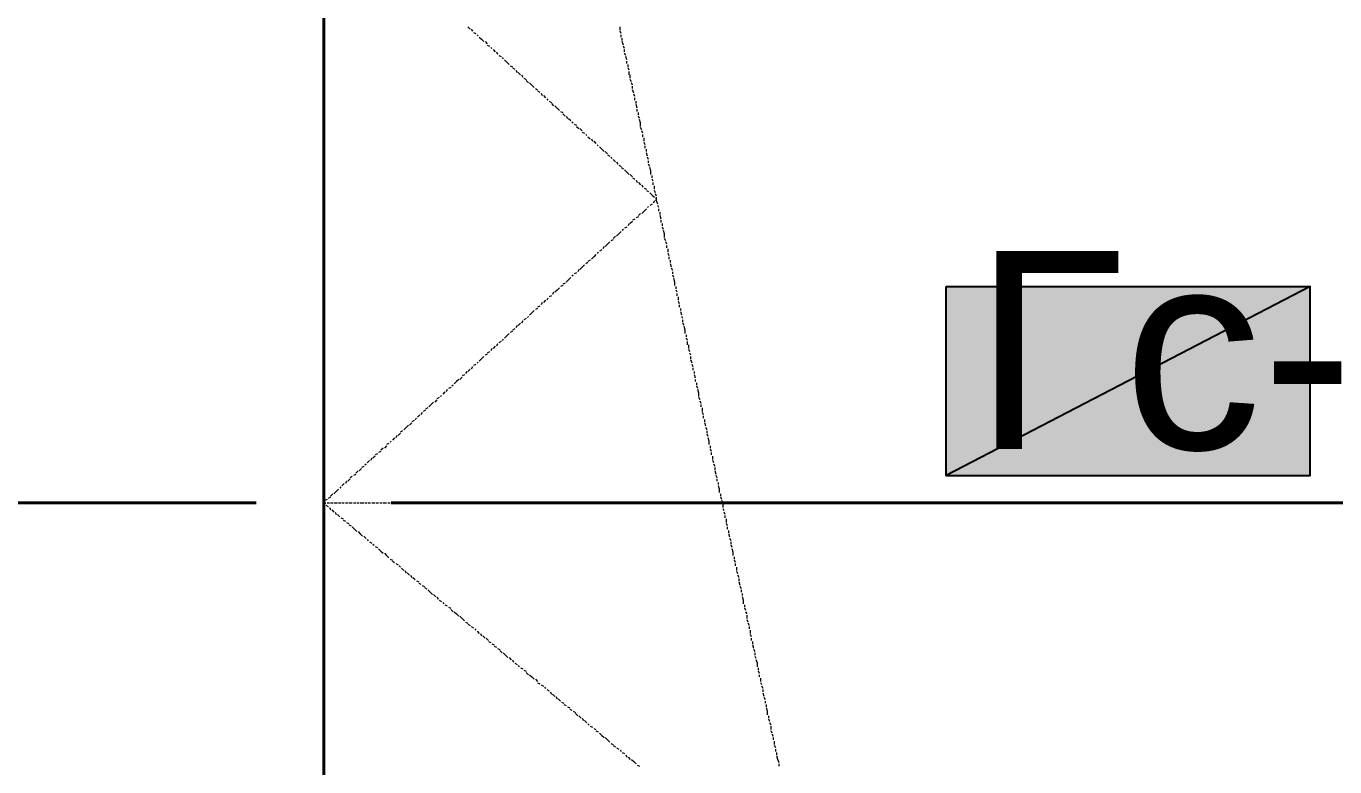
# Model space of a CAD drawing. Extents: x 8 to 21351, y 0 to 420.
# Drawn here: x 15656.5 to 15680.71, y 235.93 to 249.63 of the extents above; entities that cross this region are included whole.
import ezdxf

# ---------------------------------------------------------------- set-up
doc = ezdxf.new("R2010")
doc.units = 0
doc.styles.add('TEYPDFCAD_TEXT', font='arial.ttf')

msp = doc.modelspace()

# ---------------------------------------------------------------- hatches: boundary and pattern name
at = {"true_color": 0xffffff}
h = msp.add_hatch(color=0, dxfattribs=at)
h.paths.add_polyline_path([(15673.522, 244.814), (15680.253, 244.814), (15673.522, 241.321)])
h.paths.add_polyline_path([(15680.253, 244.814), (15673.522, 241.321), (15680.253, 241.321)])

# ---------------------------------------------------------------- linework, layer by layer
at = {"color": 7, "lineweight": 40}
for p, q in [((15662.008, 262.065), (15662.008, 174.561)), ((15660.759, 240.813), (15633.242, 240.813)), ((15690.752, 240.813), (15663.257, 240.813))]:
    msp.add_line(p, q, dxfattribs=at)
at = {"color": 7, "lineweight": 5}
for p, q in [((15662.008, 249.597), (15662.008, 249.64)), ((15664.675, 249.619), (15664.717, 249.576)), ((15667.49, 249.555), (15667.49, 249.619)), ((15662.008, 249.513), (15662.008, 249.576)), ((15662.008, 249.449), (15662.008, 249.492)), ((15662.008, 249.386), (15662.008, 249.428)), ((15662.008, 249.301), (15662.008, 249.364)), ((15664.738, 249.576), (15664.759, 249.534)), ((15664.781, 249.513), (15664.823, 249.492)), ((15664.844, 249.47), (15664.865, 249.449)), ((15664.886, 249.428), (15664.929, 249.386)), ((15664.929, 249.386), (15664.971, 249.343)), ((15664.992, 249.343), (15665.035, 249.301)), ((15667.511, 249.492), (15667.49, 249.534)), ((15667.511, 249.428), (15667.511, 249.47)), ((15667.532, 249.364), (15667.532, 249.407)), ((15667.553, 249.28), (15667.532, 249.343)), ((15662.008, 249.238), (15662.008, 249.28)), ((15662.008, 249.174), (15662.008, 249.216)), ((15662.008, 249.089), (15662.008, 249.153)), ((15665.035, 249.28), (15665.077, 249.259)), ((15665.098, 249.238), (15665.119, 249.216)), ((15665.14, 249.195), (15665.183, 249.153)), ((15665.204, 249.153), (15665.225, 249.111)), ((15667.575, 249.216), (15667.553, 249.259)), ((15667.575, 249.153), (15667.575, 249.195)), ((15667.596, 249.089), (15667.575, 249.132)), ((15662.008, 249.026), (15662.008, 249.089)), ((15662.008, 248.962), (15662.008, 249.005)), ((15662.008, 248.899), (15662.008, 248.941)), ((15662.008, 248.814), (15662.008, 248.878)), ((15665.246, 249.089), (15665.289, 249.068)), ((15665.31, 249.047), (15665.331, 249.026)), ((15665.352, 249.005), (15665.394, 248.962)), ((15665.394, 248.962), (15665.437, 248.92)), ((15665.458, 248.899), (15665.5, 248.878)), ((15665.5, 248.857), (15665.543, 248.835)), ((15667.617, 249.005), (15667.596, 249.068)), ((15667.617, 248.941), (15667.617, 248.983)), ((15667.638, 248.878), (15667.638, 248.92)), ((15667.659, 248.814), (15667.638, 248.857)), ((15662.008, 248.751), (15662.008, 248.793)), ((15662.008, 248.687), (15662.008, 248.729)), ((15662.008, 248.602), (15662.008, 248.666)), ((15665.564, 248.814), (15665.585, 248.772)), ((15665.606, 248.772), (15665.648, 248.729)), ((15665.67, 248.729), (15665.691, 248.687)), ((15665.712, 248.666), (15665.754, 248.645)), ((15665.754, 248.624), (15665.797, 248.581)), ((15667.659, 248.729), (15667.659, 248.793)), ((15667.68, 248.666), (15667.68, 248.729)), ((15667.702, 248.602), (15667.68, 248.645)), ((15662.008, 248.539), (15662.008, 248.581)), ((15662.008, 248.476), (15662.008, 248.518)), ((15662.008, 248.391), (15662.008, 248.454)), ((15665.818, 248.581), (15665.86, 248.539)), ((15665.86, 248.539), (15665.902, 248.497)), ((15665.924, 248.476), (15665.966, 248.454)), ((15665.966, 248.433), (15666.008, 248.412)), ((15666.029, 248.391), (15666.051, 248.349)), ((15667.723, 248.539), (15667.702, 248.581)), ((15667.723, 248.476), (15667.723, 248.518)), ((15667.744, 248.391), (15667.723, 248.454)), ((15662.008, 248.327), (15662.008, 248.37)), ((15662.008, 248.264), (15662.008, 248.306)), ((15662.008, 248.179), (15662.008, 248.243)), ((15662.008, 248.116), (15662.008, 248.179)), ((15666.072, 248.349), (15666.114, 248.306)), ((15666.135, 248.285), (15666.156, 248.264)), ((15666.178, 248.243), (15666.22, 248.221)), ((15666.22, 248.2), (15666.262, 248.158)), ((15666.283, 248.158), (15666.326, 248.116)), ((15667.765, 248.327), (15667.744, 248.37)), ((15667.765, 248.264), (15667.765, 248.306)), ((15667.786, 248.2), (15667.786, 248.243)), ((15667.807, 248.116), (15667.786, 248.179)), ((15662.008, 248.052), (15662.008, 248.095)), ((15662.008, 247.989), (15662.008, 248.031)), ((15662.008, 247.904), (15662.008, 247.968)), ((15666.326, 248.116), (15666.368, 248.073)), ((15666.389, 248.052), (15666.432, 248.031)), ((15666.432, 248.01), (15666.474, 247.968)), ((15666.495, 247.968), (15666.516, 247.925)), ((15666.537, 247.925), (15666.58, 247.883)), ((15667.807, 248.052), (15667.807, 248.095)), ((15667.829, 247.989), (15667.829, 248.031)), ((15667.85, 247.925), (15667.829, 247.968)), ((15667.871, 247.84), (15667.85, 247.904)), ((15662.008, 247.84), (15662.008, 247.883)), ((15662.008, 247.777), (15662.008, 247.819)), ((15662.008, 247.692), (15662.008, 247.756)), ((15662.008, 247.629), (15662.008, 247.671)), ((15666.601, 247.862), (15666.622, 247.84)), ((15666.643, 247.819), (15666.686, 247.798)), ((15666.686, 247.777), (15666.728, 247.735)), ((15666.749, 247.735), (15666.791, 247.692)), ((15666.791, 247.671), (15666.834, 247.65)), ((15667.871, 247.777), (15667.871, 247.84)), ((15667.892, 247.714), (15667.871, 247.756)), ((15667.913, 247.65), (15667.892, 247.692)), ((15662.008, 247.565), (15662.008, 247.608)), ((15662.008, 247.481), (15662.008, 247.544)), ((15662.008, 247.417), (15662.008, 247.459)), ((15666.855, 247.629), (15666.876, 247.608)), ((15666.897, 247.586), (15666.94, 247.544)), ((15666.961, 247.544), (15666.982, 247.502)), ((15667.003, 247.502), (15667.045, 247.459)), ((15667.067, 247.438), (15667.088, 247.417)), ((15667.913, 247.586), (15667.913, 247.629)), ((15667.934, 247.502), (15667.934, 247.565)), ((15667.956, 247.438), (15667.934, 247.481)), ((15667.956, 247.375), (15667.956, 247.417)), ((15662.008, 247.354), (15662.008, 247.396)), ((15662.008, 247.269), (15662.008, 247.333)), ((15662.008, 247.206), (15662.008, 247.269)), ((15662.008, 247.142), (15662.008, 247.184)), ((15667.109, 247.396), (15667.151, 247.354)), ((15667.151, 247.354), (15667.194, 247.311)), ((15667.215, 247.311), (15667.257, 247.269)), ((15667.257, 247.248), (15667.299, 247.227)), ((15667.321, 247.206), (15667.342, 247.184)), ((15667.363, 247.163), (15667.405, 247.121)), ((15667.977, 247.311), (15667.977, 247.354)), ((15667.998, 247.227), (15667.977, 247.29)), ((15668.019, 247.163), (15667.998, 247.206)), ((15662.008, 247.078), (15662.008, 247.121)), ((15662.008, 246.994), (15662.008, 247.057)), ((15662.008, 246.93), (15662.008, 246.973)), ((15667.426, 247.121), (15667.448, 247.078)), ((15667.469, 247.057), (15667.511, 247.036)), ((15667.511, 247.015), (15667.553, 246.994)), ((15667.575, 246.973), (15667.617, 246.93)), ((15667.617, 246.93), (15667.659, 246.888)), ((15668.019, 247.1), (15668.019, 247.142)), ((15668.04, 247.036), (15668.019, 247.078)), ((15668.061, 246.952), (15668.04, 247.015)), ((15668.061, 246.888), (15668.061, 246.952)), ((15662.008, 246.867), (15662.008, 246.909)), ((15662.008, 246.782), (15662.008, 246.846)), ((15662.008, 246.719), (15662.008, 246.761)), ((15662.008, 246.655), (15662.008, 246.697)), ((15667.68, 246.888), (15667.723, 246.846)), ((15667.723, 246.825), (15667.765, 246.803)), ((15667.786, 246.782), (15667.807, 246.74)), ((15667.829, 246.74), (15667.871, 246.697)), ((15667.892, 246.697), (15667.913, 246.655)), ((15668.083, 246.825), (15668.083, 246.867)), ((15668.104, 246.761), (15668.083, 246.803)), ((15668.104, 246.697), (15668.104, 246.74)), ((15668.125, 246.613), (15668.125, 246.676)), ((15662.008, 246.571), (15662.008, 246.634)), ((15662.008, 246.507), (15662.008, 246.549)), ((15662.008, 246.443), (15662.008, 246.486)), ((15667.934, 246.634), (15667.977, 246.613)), ((15667.977, 246.592), (15668.019, 246.571)), ((15668.04, 246.549), (15668.083, 246.507)), ((15668.083, 246.507), (15668.125, 246.465)), ((15668.146, 246.549), (15668.125, 246.592)), ((15668.167, 246.486), (15668.146, 246.528)), ((15668.146, 246.443), (15668.167, 246.422)), ((15668.167, 246.422), (15668.167, 246.465)), ((15662.008, 246.359), (15662.008, 246.422)), ((15662.008, 246.295), (15662.008, 246.359)), ((15662.008, 246.232), (15662.008, 246.274)), ((15662.008, 246.168), (15662.008, 246.211)), ((15667.934, 246.211), (15667.892, 246.168)), ((15667.977, 246.253), (15667.934, 246.211)), ((15668.019, 246.295), (15667.998, 246.274)), ((15668.083, 246.338), (15668.04, 246.316)), ((15668.125, 246.401), (15668.104, 246.359)), ((15668.167, 246.422), (15668.146, 246.401)), ((15668.188, 246.338), (15668.167, 246.401)), ((15668.21, 246.274), (15668.188, 246.316)), ((15668.21, 246.211), (15668.21, 246.253)), ((15662.008, 246.084), (15662.008, 246.147)), ((15662.008, 246.02), (15662.008, 246.062)), ((15662.008, 245.957), (15662.008, 245.999)), ((15667.659, 245.978), (15667.638, 245.935)), ((15667.723, 246.02), (15667.68, 245.978)), ((15667.765, 246.062), (15667.723, 246.041)), ((15667.829, 246.105), (15667.786, 246.084)), ((15667.871, 246.168), (15667.829, 246.126)), ((15668.231, 246.147), (15668.231, 246.19)), ((15668.252, 246.062), (15668.231, 246.126)), ((15668.252, 245.999), (15668.252, 246.041)), ((15668.273, 245.935), (15668.273, 245.978)), ((15662.008, 245.872), (15662.008, 245.935)), ((15662.008, 245.809), (15662.008, 245.851)), ((15662.008, 245.745), (15662.008, 245.787)), ((15662.008, 245.66), (15662.008, 245.724)), ((15667.405, 245.745), (15667.363, 245.703)), ((15667.469, 245.787), (15667.426, 245.745)), ((15667.511, 245.83), (15667.469, 245.787)), ((15667.553, 245.872), (15667.532, 245.851)), ((15667.617, 245.914), (15667.575, 245.893)), ((15668.294, 245.872), (15668.273, 245.914)), ((15668.315, 245.787), (15668.294, 245.851)), ((15668.315, 245.724), (15668.315, 245.787)), ((15662.008, 245.597), (15662.008, 245.639)), ((15662.008, 245.533), (15662.008, 245.576)), ((15662.008, 245.449), (15662.008, 245.512)), ((15667.151, 245.491), (15667.109, 245.47)), ((15667.194, 245.554), (15667.172, 245.512)), ((15667.257, 245.597), (15667.215, 245.554)), ((15667.299, 245.639), (15667.257, 245.597)), ((15667.363, 245.681), (15667.321, 245.66)), ((15668.337, 245.66), (15668.315, 245.703)), ((15668.358, 245.597), (15668.337, 245.639)), ((15668.358, 245.533), (15668.358, 245.576)), ((15668.379, 245.449), (15668.379, 245.512)), ((15662.008, 245.385), (15662.008, 245.449)), ((15662.008, 245.322), (15662.008, 245.364)), ((15662.008, 245.258), (15662.008, 245.3)), ((15662.008, 245.173), (15662.008, 245.237)), ((15666.897, 245.258), (15666.855, 245.237)), ((15666.94, 245.3), (15666.897, 245.279)), ((15667.003, 245.364), (15666.961, 245.322)), ((15667.045, 245.406), (15667.003, 245.364)), ((15667.088, 245.449), (15667.067, 245.428)), ((15668.4, 245.385), (15668.379, 245.428)), ((15668.4, 245.322), (15668.4, 245.364)), ((15668.421, 245.258), (15668.421, 245.3)), ((15668.442, 245.173), (15668.421, 245.237)), ((15662.008, 245.11), (15662.008, 245.152)), ((15662.008, 245.047), (15662.008, 245.089)), ((15662.008, 244.962), (15662.008, 245.025)), ((15666.58, 244.983), (15666.537, 244.941)), ((15666.622, 245.025), (15666.601, 245.004)), ((15666.686, 245.068), (15666.643, 245.047)), ((15666.728, 245.131), (15666.707, 245.089)), ((15666.791, 245.173), (15666.749, 245.131)), ((15666.834, 245.216), (15666.791, 245.173)), ((15668.464, 245.11), (15668.442, 245.152)), ((15668.464, 245.047), (15668.464, 245.089)), ((15668.485, 244.983), (15668.464, 245.025)), ((15662.008, 244.898), (15662.008, 244.941)), ((15662.008, 244.835), (15662.008, 244.877)), ((15662.008, 244.75), (15662.008, 244.814)), ((15666.326, 244.75), (15666.283, 244.708)), ((15666.368, 244.792), (15666.326, 244.75)), ((15666.432, 244.835), (15666.389, 244.814)), ((15666.474, 244.877), (15666.432, 244.856)), ((15666.537, 244.941), (15666.495, 244.898)), ((15668.506, 244.898), (15668.485, 244.962)), ((15668.506, 244.835), (15668.506, 244.898)), ((15668.527, 244.771), (15668.527, 244.814)), ((15668.548, 244.708), (15668.527, 244.75)), ((15662.008, 244.687), (15662.008, 244.729)), ((15662.008, 244.623), (15662.008, 244.666)), ((15662.008, 244.538), (15662.008, 244.602)), ((15662.008, 244.475), (15662.008, 244.538)), ((15666.051, 244.517), (15666.029, 244.475)), ((15666.114, 244.56), (15666.072, 244.517)), ((15666.156, 244.602), (15666.135, 244.56)), ((15666.22, 244.644), (15666.178, 244.623)), ((15666.262, 244.708), (15666.241, 244.666)), ((15668.548, 244.644), (15668.548, 244.687)), ((15668.569, 244.56), (15668.569, 244.623)), ((15668.591, 244.496), (15668.569, 244.538)), ((15662.008, 244.411), (15662.008, 244.454)), ((15662.008, 244.348), (15662.008, 244.39)), ((15662.008, 244.263), (15662.008, 244.327)), ((15665.797, 244.263), (15665.775, 244.242)), ((15665.86, 244.327), (15665.818, 244.285)), ((15665.902, 244.369), (15665.86, 244.327)), ((15665.966, 244.411), (15665.924, 244.39)), ((15666.008, 244.454), (15665.966, 244.433)), ((15668.591, 244.433), (15668.591, 244.475)), ((15668.612, 244.369), (15668.612, 244.411)), ((15668.633, 244.285), (15668.612, 244.348)), ((15668.654, 244.221), (15668.633, 244.263)), ((15662.008, 244.2), (15662.008, 244.242)), ((15662.008, 244.136), (15662.008, 244.179)), ((15662.008, 244.052), (15662.008, 244.115)), ((15662.008, 243.988), (15662.008, 244.03)), ((15665.543, 244.03), (15665.5, 244.009)), ((15665.585, 244.094), (15665.564, 244.052)), ((15665.648, 244.136), (15665.606, 244.094)), ((15665.691, 244.179), (15665.67, 244.136)), ((15665.754, 244.221), (15665.712, 244.2)), ((15668.654, 244.157), (15668.654, 244.2)), ((15668.675, 244.094), (15668.654, 244.136)), ((15668.696, 244.009), (15668.675, 244.073)), ((15662.008, 243.925), (15662.008, 243.967)), ((15662.008, 243.84), (15662.008, 243.904)), ((15662.008, 243.776), (15662.008, 243.819)), ((15665.289, 243.798), (15665.246, 243.776)), ((15665.331, 243.84), (15665.31, 243.819)), ((15665.394, 243.904), (15665.352, 243.861)), ((15665.437, 243.946), (15665.394, 243.904)), ((15665.5, 243.988), (15665.458, 243.967)), ((15668.696, 243.946), (15668.696, 244.009)), ((15668.718, 243.882), (15668.718, 243.925)), ((15668.739, 243.819), (15668.718, 243.861)), ((15668.739, 243.734), (15668.739, 243.798)), ((15662.008, 243.713), (15662.008, 243.755)), ((15662.008, 243.628), (15662.008, 243.692)), ((15662.008, 243.565), (15662.008, 243.628)), ((15662.008, 243.501), (15662.008, 243.544)), ((15665.035, 243.565), (15664.992, 243.544)), ((15665.077, 243.607), (15665.035, 243.586)), ((15665.119, 243.671), (15665.098, 243.628)), ((15665.183, 243.713), (15665.14, 243.671)), ((15665.225, 243.755), (15665.204, 243.713)), ((15668.76, 243.671), (15668.76, 243.734)), ((15668.781, 243.607), (15668.76, 243.649)), ((15668.802, 243.544), (15668.781, 243.586)), ((15662.008, 243.438), (15662.008, 243.48)), ((15662.008, 243.353), (15662.008, 243.417)), ((15662.008, 243.29), (15662.008, 243.332)), ((15664.717, 243.29), (15664.675, 243.247)), ((15664.759, 243.332), (15664.738, 243.29)), ((15664.823, 243.374), (15664.781, 243.353)), ((15664.865, 243.417), (15664.844, 243.395)), ((15664.929, 243.48), (15664.886, 243.438)), ((15664.971, 243.523), (15664.929, 243.48)), ((15668.802, 243.48), (15668.802, 243.523)), ((15668.823, 243.395), (15668.802, 243.459)), ((15668.845, 243.332), (15668.823, 243.374)), ((15668.845, 243.268), (15668.845, 243.311)), ((15662.008, 243.226), (15662.008, 243.268)), ((15662.008, 243.142), (15662.008, 243.205)), ((15662.008, 243.078), (15662.008, 243.12)), ((15662.008, 243.014), (15662.008, 243.057)), ((15664.463, 243.057), (15664.421, 243.014)), ((15664.505, 243.099), (15664.463, 243.057)), ((15664.569, 243.142), (15664.527, 243.099)), ((15664.611, 243.184), (15664.569, 243.163)), ((15664.654, 243.247), (15664.632, 243.205)), ((15668.866, 243.205), (15668.866, 243.247)), ((15668.887, 243.12), (15668.866, 243.184)), ((15668.887, 243.057), (15668.887, 243.099)), ((15662.008, 242.93), (15662.008, 242.993)), ((15662.008, 242.866), (15662.008, 242.909)), ((15662.008, 242.803), (15662.008, 242.845)), ((15664.188, 242.803), (15664.167, 242.782)), ((15664.251, 242.866), (15664.209, 242.824)), ((15664.294, 242.909), (15664.273, 242.866)), ((15664.357, 242.951), (15664.315, 242.93)), ((15664.4, 242.993), (15664.378, 242.972)), ((15668.908, 242.993), (15668.908, 243.036)), ((15668.929, 242.93), (15668.908, 242.972)), ((15668.95, 242.845), (15668.929, 242.909)), ((15668.95, 242.782), (15668.95, 242.845)), ((15662.008, 242.718), (15662.008, 242.782)), ((15662.008, 242.655), (15662.008, 242.718)), ((15662.008, 242.591), (15662.008, 242.633)), ((15662.008, 242.528), (15662.008, 242.57)), ((15663.934, 242.57), (15663.892, 242.549)), ((15663.997, 242.633), (15663.955, 242.591)), ((15664.04, 242.676), (15663.997, 242.633)), ((15664.103, 242.718), (15664.061, 242.676)), ((15664.146, 242.761), (15664.103, 242.739)), ((15668.972, 242.718), (15668.95, 242.761)), ((15668.993, 242.655), (15668.972, 242.697)), ((15668.993, 242.591), (15668.993, 242.633)), ((15669.014, 242.506), (15669.014, 242.57)), ((15662.008, 242.443), (15662.008, 242.506)), ((15662.008, 242.38), (15662.008, 242.422)), ((15662.008, 242.316), (15662.008, 242.358)), ((15663.68, 242.337), (15663.638, 242.316)), ((15663.722, 242.38), (15663.701, 242.358)), ((15663.786, 242.443), (15663.743, 242.401)), ((15663.828, 242.485), (15663.807, 242.443)), ((15663.892, 242.528), (15663.849, 242.506)), ((15669.035, 242.443), (15669.014, 242.485)), ((15669.035, 242.38), (15669.035, 242.422)), ((15669.056, 242.316), (15669.056, 242.358)), ((15662.008, 242.231), (15662.008, 242.295)), ((15662.008, 242.168), (15662.008, 242.21)), ((15662.008, 242.104), (15662.008, 242.147)), ((15662.008, 242.02), (15662.008, 242.083)), ((15663.426, 242.104), (15663.384, 242.062)), ((15663.468, 242.147), (15663.426, 242.125)), ((15663.532, 242.21), (15663.489, 242.168)), ((15663.574, 242.252), (15663.532, 242.21)), ((15663.638, 242.295), (15663.595, 242.252)), ((15669.077, 242.231), (15669.056, 242.295)), ((15669.099, 242.168), (15669.077, 242.21)), ((15669.099, 242.104), (15669.099, 242.147)), ((15669.12, 242.041), (15669.099, 242.083)), ((15662.008, 241.956), (15662.008, 241.999)), ((15662.008, 241.893), (15662.008, 241.935)), ((15662.008, 241.808), (15662.008, 241.871)), ((15663.172, 241.871), (15663.13, 241.829)), ((15663.214, 241.914), (15663.172, 241.893)), ((15663.257, 241.956), (15663.235, 241.935)), ((15663.32, 242.02), (15663.278, 241.977)), ((15663.362, 242.062), (15663.341, 242.02)), ((15669.141, 241.956), (15669.12, 242.02)), ((15669.141, 241.893), (15669.141, 241.956)), ((15669.162, 241.829), (15669.162, 241.871)), ((15662.008, 241.744), (15662.008, 241.808)), ((15662.008, 241.681), (15662.008, 241.723)), ((15662.008, 241.618), (15662.008, 241.66)), ((15662.008, 241.533), (15662.008, 241.596)), ((15662.854, 241.596), (15662.812, 241.554)), ((15662.897, 241.639), (15662.876, 241.596)), ((15662.96, 241.681), (15662.918, 241.639)), ((15663.003, 241.723), (15662.96, 241.702)), ((15663.066, 241.766), (15663.024, 241.744)), ((15663.108, 241.829), (15663.066, 241.787)), ((15669.183, 241.766), (15669.162, 241.808)), ((15669.183, 241.702), (15669.183, 241.744)), ((15669.204, 241.618), (15669.204, 241.681)), ((15669.226, 241.554), (15669.204, 241.596)), ((15662.008, 241.469), (15662.008, 241.512)), ((15662.008, 241.406), (15662.008, 241.448)), ((15662.008, 241.321), (15662.008, 241.385)), ((15662.643, 241.406), (15662.6, 241.363)), ((15662.706, 241.448), (15662.664, 241.406)), ((15662.749, 241.49), (15662.706, 241.469)), ((15662.791, 241.533), (15662.77, 241.512)), ((15669.247, 241.49), (15669.226, 241.533)), ((15669.247, 241.427), (15669.247, 241.469)), ((15669.268, 241.342), (15669.247, 241.406)), ((15662.008, 241.258), (15662.008, 241.3)), ((15662.008, 241.194), (15662.008, 241.236)), ((15662.008, 241.109), (15662.008, 241.173)), ((15662.325, 241.109), (15662.304, 241.088)), ((15662.389, 241.173), (15662.346, 241.131)), ((15662.431, 241.215), (15662.41, 241.173)), ((15662.495, 241.258), (15662.452, 241.215)), ((15662.537, 241.3), (15662.495, 241.279)), ((15662.6, 241.342), (15662.558, 241.321)), ((15669.289, 241.279), (15669.268, 241.321)), ((15669.289, 241.215), (15669.289, 241.258)), ((15669.31, 241.152), (15669.31, 241.194)), ((15669.331, 241.067), (15669.31, 241.131)), ((15662.008, 241.046), (15662.008, 241.088)), ((15662.008, 240.982), (15662.008, 241.025)), ((15662.008, 240.898), (15662.008, 240.961)), ((15662.008, 240.834), (15662.008, 240.898)), ((15662.071, 240.877), (15662.029, 240.856)), ((15662.135, 240.919), (15662.092, 240.898)), ((15662.177, 240.982), (15662.135, 240.94)), ((15662.241, 241.025), (15662.198, 240.982)), ((15662.283, 241.067), (15662.241, 241.025)), ((15669.331, 241.004), (15669.331, 241.067)), ((15669.353, 240.94), (15669.353, 240.982)), ((15669.374, 240.877), (15669.353, 240.919)), ((15662.029, 240.834), (15662.008, 240.813)), ((15662.008, 240.813), (15662.05, 240.813)), ((15662.008, 240.813), (15662.029, 240.792)), ((15662.008, 240.771), (15662.008, 240.813)), ((15662.008, 240.707), (15662.008, 240.75)), ((15662.008, 240.623), (15662.008, 240.686)), ((15662.05, 240.771), (15662.092, 240.75)), ((15662.071, 240.813), (15662.114, 240.813)), ((15662.114, 240.728), (15662.135, 240.686)), ((15662.135, 240.813), (15662.177, 240.813)), ((15662.156, 240.686), (15662.198, 240.644)), ((15662.198, 240.813), (15662.262, 240.813)), ((15662.219, 240.644), (15662.241, 240.601)), ((15662.283, 240.813), (15662.325, 240.813)), ((15662.346, 240.813), (15662.389, 240.813)), ((15662.41, 240.813), (15662.452, 240.813)), ((15662.473, 240.813), (15662.537, 240.813)), ((15662.558, 240.813), (15662.6, 240.813)), ((15662.622, 240.813), (15662.664, 240.813)), ((15662.685, 240.813), (15662.749, 240.813)), ((15662.77, 240.813), (15662.812, 240.813)), ((15662.833, 240.813), (15662.876, 240.813)), ((15662.897, 240.813), (15662.96, 240.813)), ((15662.981, 240.813), (15663.024, 240.813)), ((15663.045, 240.813), (15663.087, 240.813)), ((15663.108, 240.813), (15663.172, 240.813)), ((15663.193, 240.813), (15663.235, 240.813)), ((15663.257, 240.813), (15663.299, 240.813)), ((15663.32, 240.813), (15663.362, 240.813)), ((15663.384, 240.813), (15663.447, 240.813)), ((15663.468, 240.813), (15663.511, 240.813)), ((15663.532, 240.813), (15663.574, 240.813)), ((15663.595, 240.813), (15663.659, 240.813)), ((15663.68, 240.813), (15663.722, 240.813)), ((15663.743, 240.813), (15663.786, 240.813)), ((15663.807, 240.813), (15663.87, 240.813)), ((15663.892, 240.813), (15663.934, 240.813)), ((15663.955, 240.813), (15663.997, 240.813)), ((15664.019, 240.813), (15664.082, 240.813)), ((15664.082, 240.813), (15664.146, 240.813)), ((15664.167, 240.813), (15664.209, 240.813)), ((15664.23, 240.813), (15664.273, 240.813)), ((15664.294, 240.813), (15664.357, 240.813)), ((15664.378, 240.813), (15664.421, 240.813)), ((15664.442, 240.813), (15664.484, 240.813)), ((15664.505, 240.813), (15664.569, 240.813)), ((15664.59, 240.813), (15664.632, 240.813)), ((15664.654, 240.813), (15664.696, 240.813)), ((15664.717, 240.813), (15664.781, 240.813)), ((15664.802, 240.813), (15664.844, 240.813)), ((15664.865, 240.813), (15664.908, 240.813)), ((15664.929, 240.813), (15664.992, 240.813)), ((15664.992, 240.813), (15665.056, 240.813)), ((15665.077, 240.813), (15665.119, 240.813)), ((15665.14, 240.813), (15665.183, 240.813)), ((15665.204, 240.813), (15665.267, 240.813)), ((15665.289, 240.813), (15665.331, 240.813)), ((15665.352, 240.813), (15665.394, 240.813)), ((15665.416, 240.813), (15665.479, 240.813)), ((15665.5, 240.813), (15665.543, 240.813)), ((15665.564, 240.813), (15665.606, 240.813)), ((15665.627, 240.813), (15665.691, 240.813)), ((15665.712, 240.813), (15665.754, 240.813)), ((15665.775, 240.813), (15665.818, 240.813)), ((15665.839, 240.813), (15665.902, 240.813)), ((15665.902, 240.813), (15665.966, 240.813)), ((15665.987, 240.813), (15666.029, 240.813)), ((15666.051, 240.813), (15666.093, 240.813)), ((15666.114, 240.813), (15666.178, 240.813)), ((15666.199, 240.813), (15666.241, 240.813)), ((15666.262, 240.813), (15666.305, 240.813)), ((15666.326, 240.813), (15666.389, 240.813)), ((15666.41, 240.813), (15666.453, 240.813)), ((15666.474, 240.813), (15666.516, 240.813)), ((15666.537, 240.813), (15666.601, 240.813)), ((15666.622, 240.813), (15666.664, 240.813)), ((15666.686, 240.813), (15666.728, 240.813)), ((15666.749, 240.813), (15666.813, 240.813)), ((15666.813, 240.813), (15666.876, 240.813)), ((15666.897, 240.813), (15666.94, 240.813)), ((15666.961, 240.813), (15667.003, 240.813)), ((15667.024, 240.813), (15667.088, 240.813)), ((15667.109, 240.813), (15667.151, 240.813)), ((15667.172, 240.813), (15667.215, 240.813)), ((15667.236, 240.813), (15667.299, 240.813)), ((15667.321, 240.813), (15667.363, 240.813)), ((15667.384, 240.813), (15667.426, 240.813)), ((15667.448, 240.813), (15667.511, 240.813)), ((15667.532, 240.813), (15667.575, 240.813)), ((15667.596, 240.813), (15667.638, 240.813)), ((15667.659, 240.813), (15667.723, 240.813)), ((15667.723, 240.813), (15667.786, 240.813)), ((15667.807, 240.813), (15667.85, 240.813)), ((15667.871, 240.813), (15667.913, 240.813)), ((15667.934, 240.813), (15667.998, 240.813)), ((15668.019, 240.813), (15668.061, 240.813)), ((15668.083, 240.813), (15668.125, 240.813)), ((15668.146, 240.813), (15668.21, 240.813)), ((15668.231, 240.813), (15668.273, 240.813)), ((15668.294, 240.813), (15668.337, 240.813)), ((15668.358, 240.813), (15668.421, 240.813)), ((15668.442, 240.813), (15668.485, 240.813)), ((15668.506, 240.813), (15668.548, 240.813)), ((15668.569, 240.813), (15668.633, 240.813)), ((15668.633, 240.813), (15668.696, 240.813)), ((15668.718, 240.813), (15668.76, 240.813)), ((15668.781, 240.813), (15668.823, 240.813)), ((15668.845, 240.813), (15668.908, 240.813)), ((15668.929, 240.813), (15668.972, 240.813)), ((15668.993, 240.813), (15669.035, 240.813)), ((15669.056, 240.813), (15669.12, 240.813)), ((15669.141, 240.813), (15669.183, 240.813)), ((15669.204, 240.813), (15669.247, 240.813)), ((15669.268, 240.813), (15669.331, 240.813)), ((15669.353, 240.813), (15669.374, 240.813)), ((15669.395, 240.792), (15669.374, 240.856)), ((15669.395, 240.728), (15669.395, 240.792)), ((15669.416, 240.665), (15669.395, 240.707)), ((15669.437, 240.601), (15669.416, 240.644)), ((15662.008, 240.559), (15662.008, 240.601)), ((15662.008, 240.496), (15662.008, 240.538)), ((15662.008, 240.411), (15662.008, 240.475)), ((15662.008, 240.347), (15662.008, 240.39)), ((15662.262, 240.601), (15662.304, 240.559)), ((15662.325, 240.538), (15662.368, 240.517)), ((15662.368, 240.496), (15662.41, 240.475)), ((15662.431, 240.453), (15662.473, 240.432)), ((15662.473, 240.411), (15662.516, 240.39)), ((15669.437, 240.538), (15669.437, 240.58)), ((15669.458, 240.453), (15669.458, 240.517)), ((15669.48, 240.39), (15669.458, 240.432)), ((15662.008, 240.284), (15662.008, 240.326)), ((15662.008, 240.199), (15662.008, 240.263)), ((15662.008, 240.136), (15662.008, 240.178)), ((15662.537, 240.369), (15662.579, 240.326)), ((15662.579, 240.326), (15662.622, 240.284)), ((15662.643, 240.284), (15662.685, 240.242)), ((15662.685, 240.242), (15662.727, 240.199)), ((15662.749, 240.199), (15662.791, 240.157)), ((15669.48, 240.326), (15669.48, 240.369)), ((15669.501, 240.263), (15669.501, 240.305)), ((15669.522, 240.178), (15669.501, 240.242)), ((15669.543, 240.115), (15669.522, 240.157)), ((15662.008, 240.072), (15662.008, 240.115)), ((15662.008, 239.988), (15662.008, 240.051)), ((15662.008, 239.924), (15662.008, 239.988)), ((15662.008, 239.861), (15662.008, 239.903)), ((15662.812, 240.136), (15662.833, 240.115)), ((15662.854, 240.093), (15662.897, 240.072)), ((15662.918, 240.051), (15662.939, 240.03)), ((15662.96, 240.009), (15663.003, 239.988)), ((15663.024, 239.966), (15663.066, 239.924)), ((15663.066, 239.924), (15663.108, 239.882)), ((15669.543, 240.051), (15669.543, 240.093)), ((15669.564, 239.988), (15669.543, 240.03)), ((15669.585, 239.903), (15669.564, 239.966)), ((15669.585, 239.839), (15669.585, 239.903)), ((15662.008, 239.797), (15662.008, 239.839)), ((15662.008, 239.713), (15662.008, 239.776)), ((15662.008, 239.649), (15662.008, 239.691)), ((15663.13, 239.882), (15663.172, 239.839)), ((15663.172, 239.839), (15663.214, 239.797)), ((15663.235, 239.776), (15663.278, 239.755)), ((15663.278, 239.734), (15663.32, 239.713)), ((15663.341, 239.691), (15663.384, 239.67)), ((15669.607, 239.776), (15669.607, 239.818)), ((15669.628, 239.713), (15669.607, 239.755)), ((15669.628, 239.649), (15669.628, 239.691)), ((15662.008, 239.585), (15662.008, 239.628)), ((15662.008, 239.501), (15662.008, 239.564)), ((15662.008, 239.437), (15662.008, 239.48)), ((15662.008, 239.374), (15662.008, 239.416)), ((15663.405, 239.649), (15663.426, 239.628)), ((15663.447, 239.607), (15663.489, 239.564)), ((15663.511, 239.564), (15663.532, 239.522)), ((15663.553, 239.522), (15663.595, 239.48)), ((15663.616, 239.48), (15663.638, 239.437)), ((15663.659, 239.437), (15663.701, 239.395)), ((15669.649, 239.564), (15669.649, 239.628)), ((15669.67, 239.501), (15669.649, 239.543)), ((15669.691, 239.437), (15669.67, 239.48)), ((15669.691, 239.374), (15669.691, 239.416)), ((15662.008, 239.289), (15662.008, 239.353)), ((15662.008, 239.226), (15662.008, 239.268)), ((15662.008, 239.162), (15662.008, 239.204)), ((15663.722, 239.374), (15663.765, 239.353)), ((15663.765, 239.332), (15663.807, 239.31)), ((15663.828, 239.289), (15663.87, 239.268)), ((15663.87, 239.247), (15663.913, 239.226)), ((15663.934, 239.204), (15663.976, 239.162)), ((15669.712, 239.289), (15669.691, 239.353)), ((15669.734, 239.226), (15669.712, 239.268)), ((15669.734, 239.162), (15669.734, 239.204)), ((15662.008, 239.077), (15662.008, 239.141)), ((15662.008, 239.014), (15662.008, 239.077)), ((15662.008, 238.95), (15662.008, 238.993)), ((15662.008, 238.887), (15662.008, 238.929)), ((15663.976, 239.162), (15664.019, 239.12)), ((15664.04, 239.12), (15664.082, 239.077)), ((15664.103, 239.077), (15664.124, 239.035)), ((15664.146, 239.014), (15664.188, 238.993)), ((15664.209, 238.972), (15664.23, 238.95)), ((15664.251, 238.929), (15664.294, 238.908)), ((15669.755, 239.099), (15669.755, 239.141)), ((15669.776, 239.014), (15669.755, 239.077)), ((15669.776, 238.95), (15669.776, 239.014)), ((15669.797, 238.887), (15669.797, 238.929)), ((15662.008, 238.802), (15662.008, 238.866)), ((15662.008, 238.739), (15662.008, 238.781)), ((15662.008, 238.675), (15662.008, 238.718)), ((15664.315, 238.887), (15664.357, 238.866)), ((15664.357, 238.845), (15664.4, 238.802)), ((15664.421, 238.802), (15664.463, 238.76)), ((15664.463, 238.76), (15664.505, 238.718)), ((15664.527, 238.718), (15664.569, 238.675)), ((15669.818, 238.823), (15669.797, 238.866)), ((15669.839, 238.76), (15669.818, 238.802)), ((15669.839, 238.675), (15669.839, 238.739)), ((15662.008, 238.591), (15662.008, 238.654)), ((15662.008, 238.527), (15662.008, 238.57)), ((15662.008, 238.464), (15662.008, 238.506)), ((15664.569, 238.675), (15664.611, 238.633)), ((15664.632, 238.612), (15664.675, 238.591)), ((15664.675, 238.57), (15664.717, 238.548)), ((15664.738, 238.527), (15664.781, 238.506)), ((15664.802, 238.485), (15664.823, 238.464)), ((15669.861, 238.612), (15669.839, 238.654)), ((15669.882, 238.548), (15669.861, 238.591)), ((15669.882, 238.485), (15669.882, 238.527)), ((15669.903, 238.4), (15669.903, 238.464)), ((15662.008, 238.379), (15662.008, 238.442)), ((15662.008, 238.315), (15662.008, 238.358)), ((15662.008, 238.252), (15662.008, 238.294)), ((15662.008, 238.167), (15662.008, 238.231)), ((15664.844, 238.442), (15664.886, 238.4)), ((15664.908, 238.4), (15664.929, 238.358)), ((15664.95, 238.358), (15664.992, 238.315)), ((15665.013, 238.315), (15665.056, 238.273)), ((15665.056, 238.252), (15665.098, 238.231)), ((15665.119, 238.21), (15665.162, 238.188)), ((15669.924, 238.337), (15669.903, 238.379)), ((15669.924, 238.273), (15669.924, 238.315)), ((15669.945, 238.21), (15669.945, 238.252)), ((15662.008, 238.104), (15662.008, 238.167)), ((15662.008, 238.04), (15662.008, 238.083)), ((15662.008, 237.977), (15662.008, 238.019)), ((15665.162, 238.167), (15665.204, 238.146)), ((15665.225, 238.125), (15665.267, 238.104)), ((15665.267, 238.083), (15665.31, 238.04)), ((15665.331, 238.04), (15665.373, 237.998)), ((15665.373, 237.998), (15665.416, 237.956)), ((15669.966, 238.125), (15669.945, 238.188)), ((15669.988, 238.061), (15669.966, 238.104)), ((15669.988, 237.998), (15669.988, 238.04)), ((15670.009, 237.935), (15669.988, 237.977)), ((15662.008, 237.892), (15662.008, 237.956)), ((15662.008, 237.829), (15662.008, 237.871)), ((15662.008, 237.765), (15662.008, 237.808)), ((15662.008, 237.68), (15662.008, 237.744)), ((15665.437, 237.956), (15665.479, 237.913)), ((15665.5, 237.913), (15665.521, 237.871)), ((15665.543, 237.85), (15665.585, 237.829)), ((15665.606, 237.808), (15665.627, 237.786)), ((15665.648, 237.765), (15665.691, 237.744)), ((15665.712, 237.723), (15665.754, 237.702)), ((15670.03, 237.85), (15670.009, 237.913)), ((15670.03, 237.786), (15670.03, 237.85)), ((15670.051, 237.723), (15670.051, 237.765)), ((15662.008, 237.617), (15662.008, 237.659)), ((15662.008, 237.554), (15662.008, 237.596)), ((15662.008, 237.469), (15662.008, 237.532)), ((15665.754, 237.68), (15665.797, 237.638)), ((15665.818, 237.638), (15665.86, 237.596)), ((15665.86, 237.596), (15665.902, 237.554)), ((15665.924, 237.554), (15665.966, 237.511)), ((15665.966, 237.49), (15666.008, 237.469)), ((15670.072, 237.659), (15670.051, 237.702)), ((15670.072, 237.596), (15670.072, 237.638)), ((15670.093, 237.511), (15670.093, 237.575)), ((15670.115, 237.448), (15670.093, 237.49)), ((15662.008, 237.405), (15662.008, 237.448)), ((15662.008, 237.342), (15662.008, 237.384)), ((15662.008, 237.257), (15662.008, 237.321)), ((15662.008, 237.194), (15662.008, 237.257)), ((15666.029, 237.448), (15666.072, 237.427)), ((15666.093, 237.405), (15666.114, 237.384)), ((15666.135, 237.363), (15666.178, 237.342)), ((15666.199, 237.321), (15666.22, 237.278)), ((15666.241, 237.278), (15666.283, 237.236)), ((15666.305, 237.236), (15666.326, 237.194)), ((15670.136, 237.384), (15670.115, 237.427)), ((15670.136, 237.321), (15670.136, 237.363)), ((15670.157, 237.236), (15670.136, 237.299)), ((15662.008, 237.13), (15662.008, 237.173)), ((15662.008, 237.067), (15662.008, 237.109)), ((15662.008, 236.982), (15662.008, 237.045)), ((15666.347, 237.194), (15666.389, 237.151)), ((15666.41, 237.13), (15666.453, 237.109)), ((15666.453, 237.088), (15666.495, 237.067)), ((15666.516, 237.045), (15666.559, 237.024)), ((15666.559, 237.003), (15666.601, 236.982)), ((15670.178, 237.173), (15670.157, 237.215)), ((15670.178, 237.109), (15670.178, 237.151)), ((15670.199, 237.045), (15670.199, 237.088)), ((15670.22, 236.961), (15670.199, 237.024)), ((15662.008, 236.918), (15662.008, 236.961)), ((15662.008, 236.855), (15662.008, 236.897)), ((15662.008, 236.77), (15662.008, 236.834)), ((15666.622, 236.961), (15666.664, 236.94)), ((15666.664, 236.918), (15666.707, 236.876)), ((15666.728, 236.876), (15666.77, 236.834)), ((15666.791, 236.834), (15666.813, 236.792)), ((15666.834, 236.792), (15666.876, 236.749)), ((15670.22, 236.897), (15670.22, 236.961)), ((15670.242, 236.834), (15670.242, 236.876)), ((15670.263, 236.77), (15670.242, 236.813)), ((15662.008, 236.707), (15662.008, 236.749)), ((15662.008, 236.643), (15662.008, 236.686)), ((15662.008, 236.559), (15662.008, 236.622)), ((15662.008, 236.495), (15662.008, 236.537)), ((15666.897, 236.728), (15666.918, 236.707)), ((15666.94, 236.686), (15666.982, 236.665)), ((15667.003, 236.643), (15667.045, 236.622)), ((15667.045, 236.601), (15667.088, 236.58)), ((15667.109, 236.559), (15667.151, 236.516)), ((15667.151, 236.516), (15667.194, 236.474)), ((15670.284, 236.707), (15670.263, 236.749)), ((15670.284, 236.622), (15670.284, 236.686)), ((15670.305, 236.559), (15670.284, 236.601)), ((15670.326, 236.495), (15670.305, 236.537)), ((15662.008, 236.432), (15662.008, 236.474)), ((15662.008, 236.347), (15662.008, 236.411)), ((15662.008, 236.284), (15662.008, 236.347)), ((15667.215, 236.474), (15667.257, 236.432)), ((15667.257, 236.432), (15667.299, 236.389)), ((15667.321, 236.368), (15667.363, 236.347)), ((15667.363, 236.326), (15667.405, 236.305)), ((15667.426, 236.284), (15667.469, 236.262)), ((15670.326, 236.432), (15670.326, 236.474)), ((15670.347, 236.347), (15670.347, 236.411)), ((15670.369, 236.284), (15670.347, 236.326)), ((15662.008, 236.22), (15662.008, 236.262)), ((15662.008, 236.156), (15662.008, 236.199)), ((15662.008, 236.072), (15662.008, 236.135)), ((15662.008, 236.008), (15662.008, 236.051)), ((15667.49, 236.241), (15667.511, 236.22)), ((15667.532, 236.199), (15667.575, 236.178)), ((15667.596, 236.156), (15667.617, 236.114)), ((15667.638, 236.114), (15667.68, 236.072)), ((15667.702, 236.072), (15667.744, 236.03)), ((15667.744, 236.03), (15667.786, 235.987)), ((15670.369, 236.22), (15670.369, 236.262)), ((15670.39, 236.156), (15670.39, 236.199)), ((15670.411, 236.072), (15670.39, 236.135)), ((15670.432, 236.008), (15670.411, 236.072)), ((15662.008, 235.945), (15662.008, 235.987)), ((15667.807, 235.966), (15667.85, 235.945)), ((15670.432, 235.945), (15670.432, 235.987))]:
    msp.add_line(p, q, dxfattribs=at)
at = {"lineweight": 25}
for p, q in [((15662.008, 248.412), (15662.008, 247.417)), ((15662.008, 245.914), (15662.008, 225.912))]:
    msp.add_line(p, q, dxfattribs=at)
at = {"color": 0, "lineweight": 0, "true_color": 0xffffff}
msp.add_line((15673.522, 241.321), (15680.253, 241.321), dxfattribs=at)
at = {"color": 0, "true_color": 0xffffff}
for points in [[(15673.522, 244.814), (15680.253, 244.814), (15673.522, 241.321)], [(15680.253, 244.814), (15673.522, 241.321), (15680.253, 241.321)]]:
    msp.add_lwpolyline(points, close=True, dxfattribs=at)

# ---------------------------------------------------------------- texts
at = {"color": 7, "style": 'TEYPDFCAD_TEXT'}
msp.add_text('Гс-6', height=3.6618, dxfattribs=at).set_placement((15674.03, 241.808))

doc.saveas('drawing.dxf')
